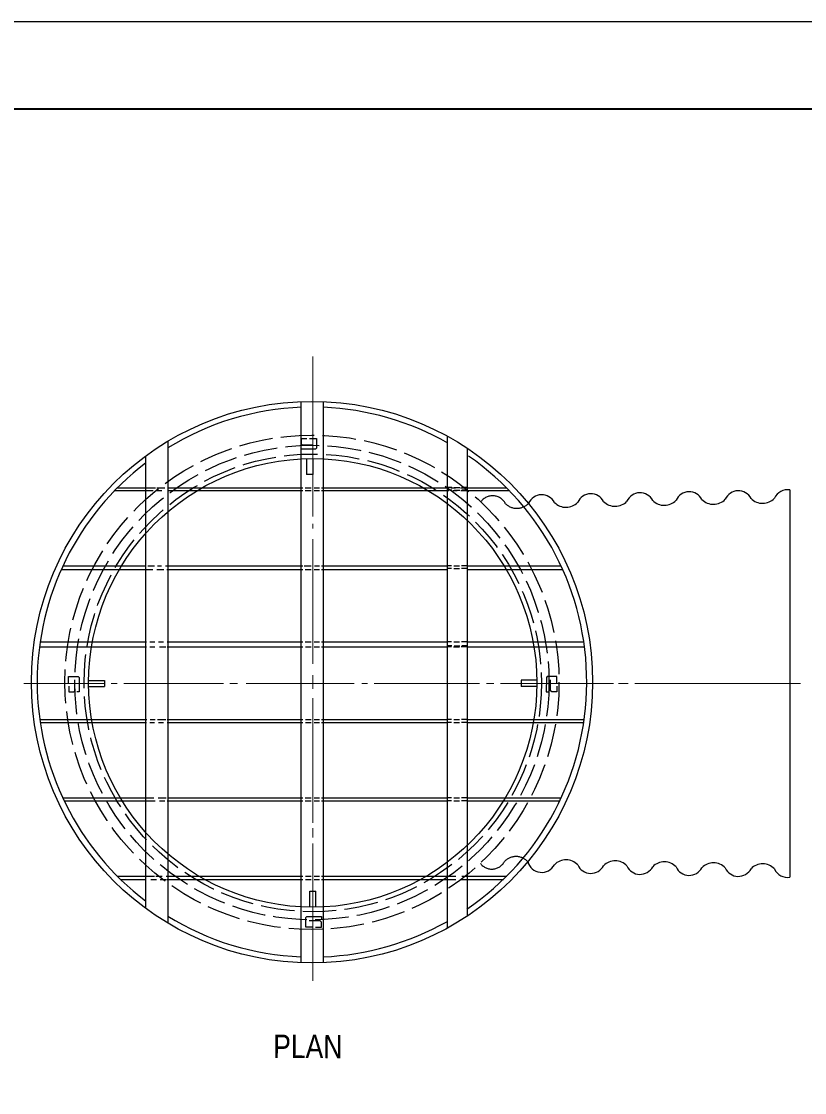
# Model space of a CAD drawing. Extents: x -395 to -23, y 146 to 425.
# Drawn here: x -325.3 to -258.1, y 284.7 to 376.5 of the extents above; entities that cross this region are included whole.
import ezdxf

# ---------------------------------------------------------------- set-up
doc = ezdxf.new("R2010")
doc.units = 0
doc.header["$LTSCALE"] = 0.48
doc.linetypes.add('LONG_DASHED', pattern=[7.5, 6, -1.5])
doc.layers.add('1', color=7, linetype='Continuous', lineweight=13)

msp = doc.modelspace()

# ---------------------------------------------------------------- linework, layer by layer
at = {"layer": '1', "lineweight": 35}
msp.add_line((-358.9241, 369.0337), (-33.924, 369.0337), dxfattribs=at)
at = {"layer": '1'}
for p, q in [((-300.2947, 347.8178), (-300.2948, 334.0844)), ((-300.2947, 333.4506), (-300.2947, 333.0546)), ((-300.2947, 332.1568), (-300.2947, 321.4633)), ((-325.0846, 319.7636), (-318.1594, 319.7636)), ((-317.5882, 319.7635), (-317.0853, 319.7635)), ((-316.4912, 319.7636), (-307.9417, 319.7635)), ((-307.4008, 319.7635), (-306.7535, 319.7636)), ((-305.9994, 319.7636), (-296.7489, 319.7636)), ((-300.2947, 320.4862), (-300.2947, 319.3244)), ((-296.0711, 319.7637), (-295.5836, 319.7636)), ((-295.0276, 319.7636), (-285.9903, 319.7636)), ((-285.3887, 319.7636), (-284.7642, 319.7636)), ((-284.1929, 319.7636), (-274.4792, 319.7637)), ((-274.0542, 319.7636), (-273.2327, 319.7636)), ((-272.666, 319.7636), (-258.4298, 319.7636)), ((-300.2947, 318.5059), (-300.2947, 307.8124)), ((-300.2947, 307.3635), (-300.2948, 306.5713)), ((-300.2947, 306.0417), (-300.2947, 294.2788))]:
    msp.add_line(p, q, dxfattribs=at)
at = {"layer": '1', "lineweight": 25}
for p, q in [((-301.3071, 343.9428), (-301.3072, 295.8297)), ((-299.3837, 343.942), (-299.3837, 295.8305)), ((-288.772, 340.9914), (-288.7719, 298.7812)), ((-312.7341, 340.5361), (-312.7342, 299.2364)), ((-287.0304, 339.9373), (-287.0303, 299.8353)), ((-314.6434, 339.2642), (-314.6435, 300.5083)), ((-300.8163, 339.0467), (-300.8163, 337.6887)), ((-300.2981, 339.0479), (-300.2981, 337.6887)), ((-300.2981, 337.6887), (-300.8163, 337.6887)), ((-317.2758, 336.3164), (-313.9714, 336.3164)), ((-317.0428, 336.5532), (-313.7772, 336.5532)), ((-313.6902, 336.3164), (-313.2416, 336.3164)), ((-313.6634, 336.5532), (-312.9872, 336.5532)), ((-312.7528, 336.5532), (-301.1357, 336.5532)), ((-312.7462, 336.3164), (-301.1357, 336.3163)), ((-300.9346, 336.5532), (-300.4256, 336.5532)), ((-300.9346, 336.3163), (-300.4256, 336.3163)), ((-300.1686, 336.5532), (-299.7116, 336.5532)), ((-300.1686, 336.3163), (-299.7116, 336.3163)), ((-299.5426, 336.5532), (-288.683, 336.5532)), ((-299.5426, 336.3163), (-288.6029, 336.3163)), ((-288.3564, 336.5678), (-288.737, 336.5678)), ((-288.3564, 336.3341), (-288.737, 336.3341)), ((-288.4483, 336.5532), (-288.0376, 336.5532)), ((-288.2669, 336.3163), (-287.8936, 336.3163)), ((-288.1605, 336.5678), (-287.6666, 336.5678)), ((-288.1605, 336.3341), (-287.6666, 336.3341)), ((-287.6215, 336.5532), (-283.6726, 336.5532)), ((-287.5735, 336.3163), (-283.4394, 336.3163)), ((-287.0103, 336.5678), (-287.5043, 336.5678)), ((-287.0103, 336.3341), (-287.5043, 336.3341)), ((-259.3571, 336.3645), (-259.3571, 303.1628)), ((-321.7264, 329.8578), (-314.6256, 329.8578)), ((-314.4274, 329.8578), (-313.8744, 329.8578)), ((-313.6032, 329.8578), (-313.2589, 329.8577)), ((-312.9356, 329.8578), (-301.1357, 329.8578)), ((-301.0144, 329.8578), (-300.4256, 329.8578)), ((-300.9529, 329.8578), (-300.9346, 329.8578)), ((-300.1484, 329.8577), (-299.7116, 329.8577)), ((-299.5426, 329.8577), (-288.772, 329.8577)), ((-288.3792, 329.8577), (-288.7597, 329.8577)), ((-288.1832, 329.8577), (-287.6893, 329.8577)), ((-287.0331, 329.8577), (-287.527, 329.8577)), ((-287.0304, 329.8577), (-278.9888, 329.8577)), ((-321.8708, 329.5421), (-313.9997, 329.5421)), ((-313.6554, 329.5421), (-313.0607, 329.5421)), ((-312.8207, 329.5421), (-301.1357, 329.5421)), ((-300.9529, 329.5418), (-300.4256, 329.5419)), ((-300.1686, 329.5421), (-299.7116, 329.5422)), ((-299.5426, 329.542), (-288.772, 329.542)), ((-288.3792, 329.6239), (-288.7597, 329.6239)), ((-288.1832, 329.6239), (-287.6893, 329.6239)), ((-287.0331, 329.6239), (-287.527, 329.6239)), ((-287.0304, 329.542), (-278.8445, 329.542)), ((-323.6822, 323.3358), (-314.5473, 323.3357)), ((-314.2826, 323.3357), (-313.8485, 323.3358)), ((-313.5308, 323.3357), (-313.1021, 323.3358)), ((-312.7844, 323.3357), (-301.1357, 323.3357)), ((-300.9347, 323.3357), (-300.4256, 323.3357)), ((-300.1686, 323.3357), (-299.7116, 323.3357)), ((-299.5426, 323.3357), (-288.772, 323.3357)), ((-288.3922, 323.3317), (-288.7728, 323.3317)), ((-288.1963, 323.3317), (-287.7024, 323.3317)), ((-287.0462, 323.3317), (-287.5401, 323.3317)), ((-287.0304, 323.3357), (-277.0331, 323.3357)), ((-323.7394, 322.9227), (-314.5526, 322.9227)), ((-314.2773, 322.9228), (-313.8433, 322.9228)), ((-313.4303, 322.9228), (-312.885, 322.9228)), ((-312.795, 322.9228), (-301.1357, 322.9227)), ((-300.9255, 322.9227), (-300.4256, 322.9227)), ((-300.1686, 322.9227), (-299.7116, 322.9227)), ((-299.5426, 322.9227), (-288.772, 322.9227)), ((-288.3963, 322.9178), (-288.7768, 322.9178)), ((-288.3563, 322.9886), (-288.7369, 322.9886)), ((-288.2003, 322.9178), (-287.7064, 322.9178)), ((-288.1604, 322.9886), (-287.6665, 322.9886)), ((-287.0502, 322.9178), (-287.5441, 322.9178)), ((-287.0102, 322.9886), (-287.5042, 322.9886)), ((-287.0304, 322.9227), (-276.9758, 322.9227)), ((-319.5186, 320.0413), (-318.1593, 320.0413)), ((-318.1593, 320.0413), (-318.1593, 319.5231)), ((-281.061, 320.0442), (-282.4203, 320.0442)), ((-282.4203, 320.0442), (-282.4203, 319.526)), ((-319.5174, 319.5231), (-318.1593, 319.5231)), ((-281.0622, 319.526), (-282.4203, 319.526)), ((-323.7132, 316.6714), (-314.5152, 316.6714)), ((-323.6776, 316.4235), (-314.5645, 316.4235)), ((-314.2813, 316.4235), (-313.8752, 316.4235)), ((-314.2443, 316.6714), (-313.8012, 316.6713)), ((-313.6104, 316.6713), (-312.8904, 316.6713)), ((-313.5243, 316.4235), (-313.0874, 316.4235)), ((-312.7919, 316.6713), (-301.1357, 316.6713)), ((-312.7735, 316.4235), (-301.1357, 316.4235)), ((-300.9255, 316.6714), (-300.4256, 316.6714)), ((-300.9255, 316.4235), (-300.4256, 316.4235)), ((-300.1686, 316.6714), (-299.7116, 316.6714)), ((-300.1686, 316.4235), (-299.7116, 316.4235)), ((-299.5426, 316.6714), (-288.7719, 316.6714)), ((-299.5426, 316.4235), (-288.7719, 316.4235)), ((-288.3791, 316.6714), (-288.7597, 316.6714)), ((-288.3791, 316.4377), (-288.7597, 316.4377)), ((-288.1832, 316.6714), (-287.6893, 316.6714)), ((-288.1832, 316.4377), (-287.6893, 316.4377)), ((-287.033, 316.6714), (-287.5269, 316.6714)), ((-287.033, 316.4377), (-287.5269, 316.4377)), ((-287.0303, 316.6713), (-277.0022, 316.6713)), ((-287.0303, 316.4235), (-277.0378, 316.4235)), ((-321.7383, 309.9586), (-313.9219, 309.9586)), ((-321.6282, 309.7248), (-313.8073, 309.7248)), ((-313.5494, 309.9587), (-312.8619, 309.9587)), ((-313.4277, 309.7248), (-312.9692, 309.7248)), ((-312.7688, 309.7248), (-301.1357, 309.7248)), ((-312.7258, 309.9586), (-301.1357, 309.9586)), ((-300.9437, 309.9586), (-300.4256, 309.9586)), ((-300.9437, 309.7248), (-300.4256, 309.7248)), ((-300.1686, 309.9586), (-299.7116, 309.9586)), ((-300.1686, 309.7248), (-299.7116, 309.7248)), ((-299.5426, 309.9587), (-288.7663, 309.9586)), ((-299.5426, 309.7248), (-288.7719, 309.7248)), ((-288.3791, 309.9586), (-288.7597, 309.9586)), ((-288.3791, 309.7248), (-288.7597, 309.7248)), ((-288.1832, 309.9586), (-287.6893, 309.9586)), ((-288.1832, 309.7248), (-287.6893, 309.7248)), ((-287.033, 309.9586), (-287.5269, 309.9586)), ((-287.033, 309.7248), (-287.5269, 309.7248)), ((-287.0303, 309.9586), (-278.977, 309.9586)), ((-287.0303, 309.7248), (-279.0872, 309.7248)), ((-317.0675, 303.2624), (-313.868, 303.2624)), ((-313.7473, 303.2624), (-313.2141, 303.2623)), ((-312.8598, 303.2623), (-301.1357, 303.2623)), ((-300.9163, 303.2624), (-300.4256, 303.2624)), ((-300.1686, 303.2623), (-299.7116, 303.2623)), ((-299.5426, 303.2623), (-288.015, 303.2623)), ((-287.5091, 303.2623), (-283.6478, 303.2623)), ((-316.782, 302.9804), (-314.5765, 302.9803)), ((-314.1755, 302.9803), (-313.6851, 302.9803)), ((-313.3852, 302.9803), (-312.8793, 302.9803)), ((-312.7975, 302.9803), (-301.1357, 302.9803)), ((-300.9163, 302.9803), (-300.4256, 302.9803)), ((-300.1686, 302.9803), (-299.7116, 302.9803)), ((-299.5426, 302.9803), (-288.0203, 302.9803)), ((-287.6395, 302.9803), (-283.9334, 302.9803)), ((-300.545, 300.5978), (-300.545, 301.9572)), ((-300.545, 301.9572), (-300.0267, 301.9571)), ((-300.0267, 300.599), (-300.0267, 301.9571))]:
    msp.add_line(p, q, dxfattribs=at)
for points in [[(-373.924, 156.5337), (-373.924, 376.5337), (-28.924, 376.5337)], [(-300.8011, 340.7601), (-301.2965, 340.7601), (-301.2964, 340.3259), (-301.1974, 340.2269), (-300.2447, 340.2269)], [(-300.5724, 340.7677), (-299.9627, 340.7677), (-299.9703, 339.9451), (-300.0466, 339.8612), (-301.2888, 339.8537), (-301.2888, 340.0517)], [(-321.2384, 319.767), (-321.2384, 320.3767), (-320.4158, 320.3691), (-320.332, 320.2929), (-320.3243, 319.0506), (-320.5225, 319.0507)], [(-321.2308, 319.5384), (-321.2308, 319.0429), (-320.7966, 319.043), (-320.6976, 319.142), (-320.6977, 320.0947)], [(-279.3413, 319.7699), (-279.3413, 320.3796), (-280.1639, 320.3719), (-280.2476, 320.2957), (-280.2552, 319.0534), (-280.0572, 319.0535)], [(-279.3488, 319.5412), (-279.3488, 319.0458), (-279.783, 319.0458), (-279.882, 319.1448), (-279.882, 320.0976)], [(-300.2707, 298.8781), (-300.8803, 298.8781), (-300.8727, 299.7007), (-300.7966, 299.7845), (-299.5542, 299.7921), (-299.5543, 299.594)], [(-300.0421, 298.8857), (-299.5467, 298.8857), (-299.5467, 299.3199), (-299.6457, 299.4188), (-300.5984, 299.4188)]]:
    msp.add_lwpolyline(points, dxfattribs=at)
for centre, radius in [((-300.3564, 319.8863), 24.0754), ((-300.29, 319.8251), 19.2299)]:
    msp.add_circle(centre, radius, dxfattribs=at)
at = {"layer": '1', "linetype": 'LONG_DASHED', "lineweight": 25}
for centre, radius in [((-300.3593, 319.8722), 21.1962), ((-300.3626, 319.8491), 20.3413), ((-300.2867, 319.8233), 19.6211)]:
    msp.add_circle(centre, radius, dxfattribs=at)
at = {"layer": '1', "lineweight": 25}
for centre, radius, start, end in [((-300.3577, 319.8954), 23.577, 92.17415, 121.66404), ((-300.3577, 319.8954), 23.577, 60.35881, 87.62843), ((-300.3577, 319.8954), 23.577, 304.3041, 55.28344), ((-300.3577, 319.8954), 23.577, 127.28277, 232.7242), ((-272.2089, 334.8867), 1.2371, 27.80813, 155.59308), ((-267.9917, 334.9724), 1.2371, 27.80813, 155.59308), ((-263.7745, 335.0581), 1.2371, 27.80813, 155.59308), ((-259.5573, 335.1437), 1.2371, 80.68865, 155.59308), ((-280.6434, 334.7154), 1.2371, 27.80813, 155.59308), ((-278.5604, 336.2613), 1.3842, 224.41258, 316.7194), ((-276.4262, 334.8011), 1.2371, 27.80813, 155.59308), ((-274.3432, 336.3469), 1.3842, 224.41258, 316.7194), ((-270.126, 336.4326), 1.3842, 224.41258, 316.7194), ((-265.9087, 336.5182), 1.3842, 224.41258, 316.7194), ((-261.6915, 336.6039), 1.3842, 224.41258, 316.7194), ((-280.6434, 304.8119), 1.2371, 194.65755, 332.19187), ((-278.5604, 303.266), 1.3842, 43.2806, 135.58743), ((-276.4262, 304.7262), 1.2371, 204.40693, 332.19187), ((-274.3432, 303.1804), 1.3842, 43.2806, 135.58743), ((-272.2089, 304.6405), 1.2371, 204.40693, 332.19187), ((-270.126, 303.0947), 1.3842, 43.2806, 135.58743), ((-267.9917, 304.5549), 1.2371, 204.40693, 332.19187), ((-265.9087, 303.0091), 1.3842, 43.2806, 135.58743), ((-261.6915, 302.9234), 1.3842, 43.2806, 135.58743), ((-263.7745, 304.4692), 1.2371, 204.40693, 332.19187), ((-259.5573, 304.3836), 1.2371, 204.40693, 279.31221), ((-300.3577, 319.8954), 23.577, 238.33115, 267.68528), ((-300.3577, 319.8954), 23.577, 272.39865, 299.38251)]:
    msp.add_arc(centre, radius, start, end, dxfattribs=at)
at = {"layer": '1', "linetype": 'LONG_DASHED', "lineweight": 25}
for centre, radius, start, end in [((-284.8606, 334.6298), 1.2371, 27.80813, 144.77031), ((-282.7776, 336.1756), 1.3842, 224.41258, 316.7194), ((-282.8479, 303.5498), 1.3842, 43.2806, 135.58743), ((-284.9309, 305.0956), 1.2371, 218.29495, 332.19187)]:
    msp.add_arc(centre, radius, start, end, dxfattribs=at)

# ---------------------------------------------------------------- texts
at = {"layer": '1', "width": 0.85}
msp.add_text('PLAN', height=2, rotation=359.798, dxfattribs=at).set_placement((-303.6868, 287.6647))

doc.saveas('drawing.dxf')
